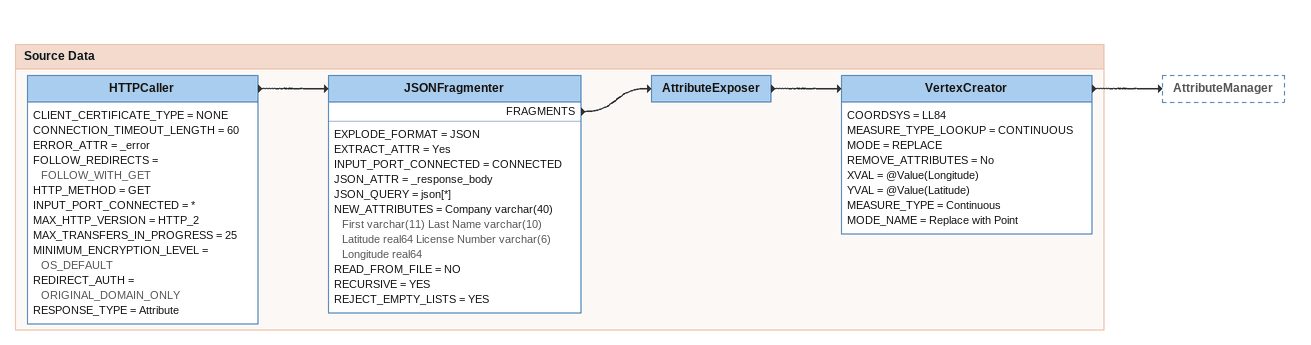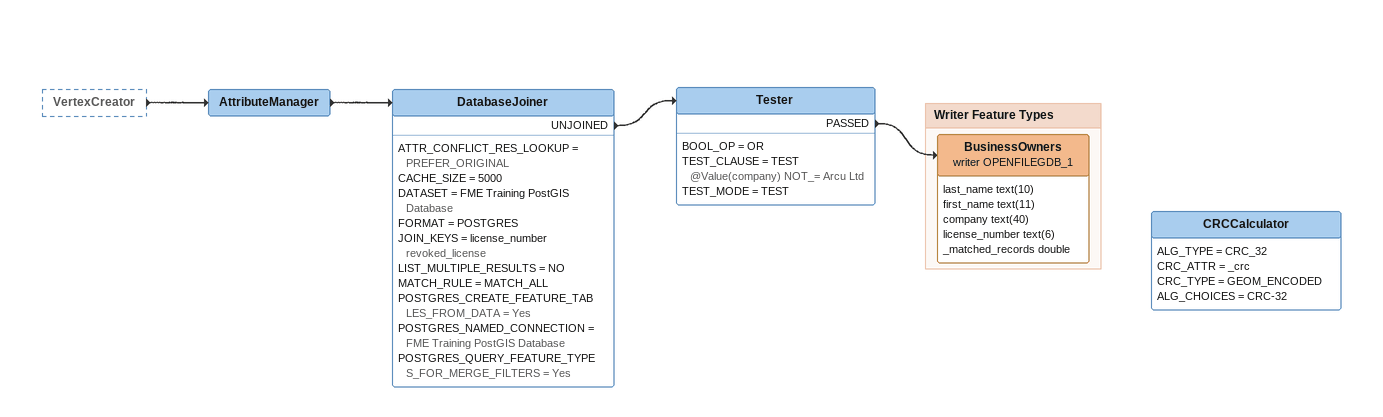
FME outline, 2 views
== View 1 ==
Bookmark: Source Data
HTTPCaller
    CLIENT_CERTIFICATE_TYPE = NONE
    CONNECTION_TIMEOUT_LENGTH = 60
    ERROR_ATTR = _error
    FOLLOW_REDIRECTS = FOLLOW_WITH_GET
    HTTP_METHOD = GET
    INPUT_PORT_CONNECTED = *
    MAX_HTTP_VERSION = HTTP_2
    MAX_TRANSFERS_IN_PROGRESS = 25
    MINIMUM_ENCRYPTION_LEVEL = OS_DEFAULT
    REDIRECT_AUTH = ORIGINAL_DOMAIN_ONLY
    RESPONSE_TYPE = Attribute
    -> JSONFragmenter
JSONFragmenter
    EXPLODE_FORMAT = JSON
    EXTRACT_ATTR = Yes
    INPUT_PORT_CONNECTED = CONNECTED
    JSON_ATTR = _response_body
    JSON_QUERY = json[*]
    NEW_ATTRIBUTES = Company varchar(40) First varchar(11) Last Name varchar(10) Latitude real64 License Number varchar(6) Longitude real64
    READ_FROM_FILE = NO
    RECURSIVE = YES
    REJECT_EMPTY_LISTS = YES
    FRAGMENTS -> AttributeExposer
AttributeExposer
    -> VertexCreator
VertexCreator
    COORDSYS = LL84
    MEASURE_TYPE_LOOKUP = CONTINUOUS
    MODE = REPLACE
    REMOVE_ATTRIBUTES = No
    XVAL = @Value(Longitude)
    YVAL = @Value(Latitude)
    MEASURE_TYPE = Continuous
    MODE_NAME = Replace with Point
    -> AttributeManager

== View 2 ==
VertexCreator [outside]
    -> AttributeManager
AttributeManager
    -> DatabaseJoiner
DatabaseJoiner
    ATTR_CONFLICT_RES_LOOKUP = PREFER_ORIGINAL
    CACHE_SIZE = 5000
    DATASET = FME Training PostGIS Database
    FORMAT = POSTGRES
    JOIN_KEYS = license_number revoked_license
    LIST_MULTIPLE_RESULTS = NO
    MATCH_RULE = MATCH_ALL
    POSTGRES_CREATE_FEATURE_TABLES_FROM_DATA = Yes
    POSTGRES_NAMED_CONNECTION = FME Training PostGIS Database
    POSTGRES_QUERY_FEATURE_TYPES_FOR_MERGE_FILTERS = Yes
    UNJOINED -> Tester
Tester
    BOOL_OP = OR
    TEST_CLAUSE = TEST @Value(company) NOT_= Arcu Ltd
    TEST_MODE = TEST
    PASSED -> BusinessOwners (writer OPENFILEGDB_1)
CRCCalculator
    ALG_TYPE = CRC_32
    CRC_ATTR = _crc
    CRC_TYPE = GEOM_ENCODED
    ALG_CHOICES = CRC-32

Bookmark: Writer Feature Types
BusinessOwners (writer OPENFILEGDB_1)
    attributes: last_name text(10), first_name text(11), company text(40), license_number text(6), _matched_records double
